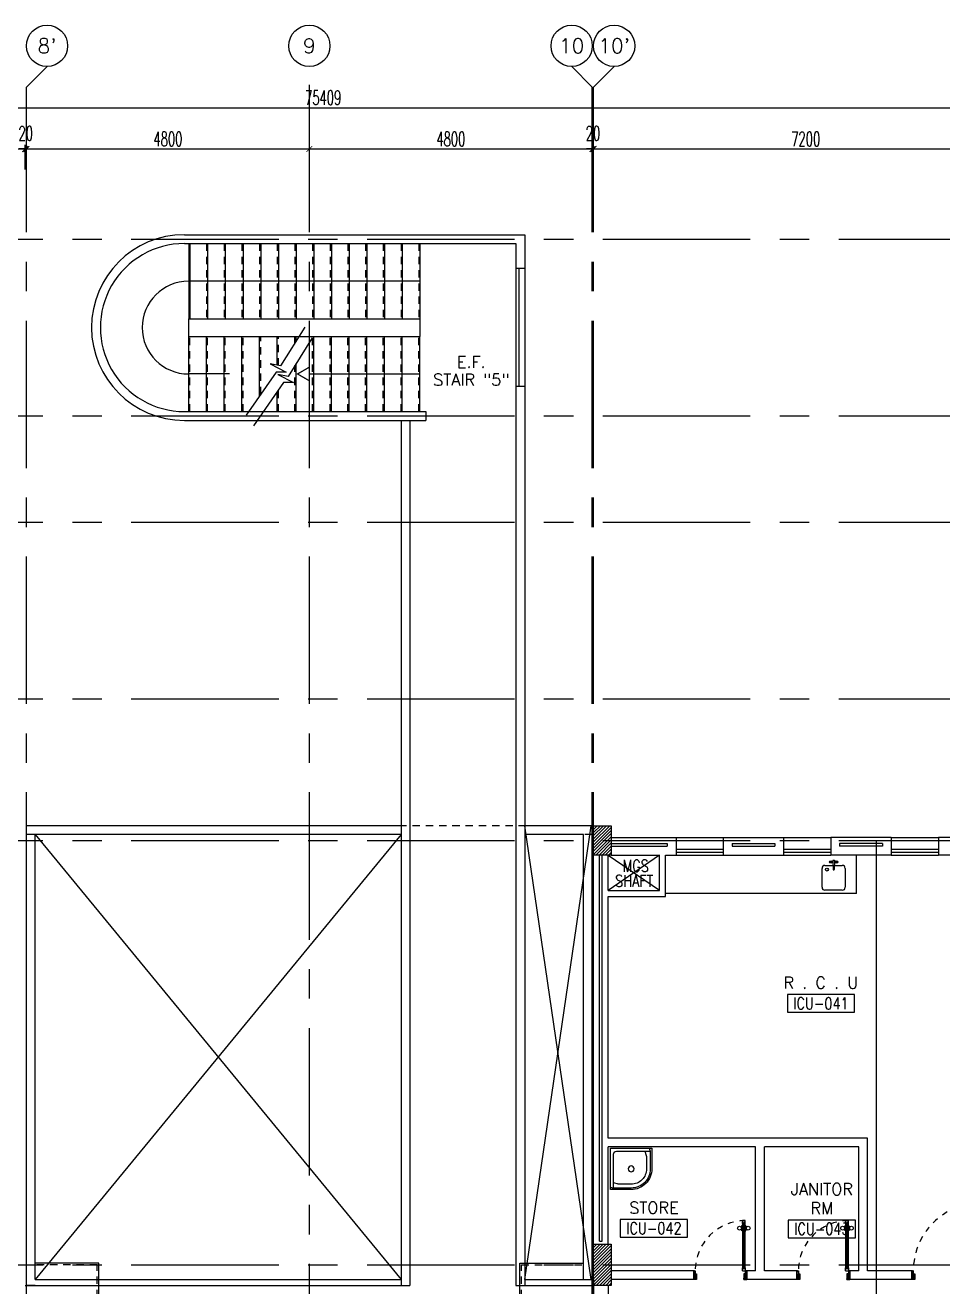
# Model space of a CAD drawing. Extents: x 0 to 92.2, y -1.4 to 78.1.
# Drawn here: x 42.89 to 58.46, y 56.72 to 78.12 of the extents above; entities that cross this region are included whole.
import ezdxf
from ezdxf.enums import TextEntityAlignment as Align

# ---------------------------------------------------------------- set-up
doc = ezdxf.new("R2010")
doc.units = 0
doc.header["$MEASUREMENT"] = 0
doc.header["$PDMODE"] = 34
for name, pattern in [('CENTERX2', [4, 2.5, -0.5, 0.5, -0.5]), ('HIDDEN', [0.375, 0.25, -0.125]), ('HIDDEN2', [0.1875, 0.125, -0.0625])]:
    doc.linetypes.add(name, pattern=pattern)
doc.layers.get('0').update_dxf_attribs({"color": 11, "linetype": 'CONTINUOUS'})
doc.layers.get('DEFPOINTS').update_dxf_attribs({"color": 11, "linetype": 'CONTINUOUS'})
for name, color, linetype in [('AX-CR', 11, 'CONTINUOUS'), ('AX-DIM', 11, 'CONTINUOUS'), ('AX-TXT', 11, 'CONTINUOUS'), ('AXES', 11, 'CENTERX2'), ('COL', 11, 'CONTINUOUS'), ('DOOR', 11, 'CONTINUOUS'), ('FIX', 11, 'CONTINUOUS'), ('HAT', 11, 'CONTINUOUS'), ('INSUL', 11, 'CONTINUOUS'), ('NON-MEDICAL', 11, 'CONTINUOUS'), ('RM-BOX', 11, 'CONTINUOUS'), ('RM-NAME', 11, 'CONTINUOUS'), ('RM-NO', 11, 'CONTINUOUS'), ('ROOF', 11, 'CONTINUOUS'), ('SHAFT', 11, 'CONTINUOUS'), ('STR', 11, 'CONTINUOUS'), ('SUNI-FUR', 11, 'CONTINUOUS'), ('TEXT', 11, 'CONTINUOUS'), ('WALL', 11, 'CONTINUOUS'), ('WIN', 11, 'CONTINUOUS')]:
    doc.layers.add(name, color=color, linetype=linetype)
doc.styles.add('ROMANS', font='ROMANS.shx', dxfattribs={"width": 0.6})
doc.dimstyles.new('STANDARD_IN', dxfattribs={"dimtxt": 0.24, "dimasz": 0.1, "dimexe": 0.07, "dimexo": 0.05, "dimgap": 0.05, "dimtad": 1, "dimdec": 0, "dimlfac": 1000, "dimzin": 0, "dimtxsty": 'ROMANS', "dimblk": 'ARCHTICK', "dimcen": 0.05, "dimdle": 0.05, "dimclrd": 7, "dimclre": 7, "dimclrt": 2, "dimazin": 3, "dimtfac": 1, "dimtdec": 0, "dimtmove": 0, "dimatfit": 3, "dimtolj": 1, "dimtzin": 0})

# ---------------------------------------------------------------- blocks, each defined once
blk = doc.blocks.new('_ARCHTICK')
at = {"color": 0, "linetype": 'BYBLOCK', "const_width": 0.15}
blk.add_lwpolyline([(-0.5, -0.5), (0.5, 0.5)], dxfattribs=at)
blk = doc.blocks.new('*D125')
at = {"layer": 'AX-DIM', "color": 7, "ltscale": 0.3}
for p, q in [((10.193, 76.72), (85.702, 76.72)), ((10.243, 76.37), (10.243, 76.79)), ((85.652, 71.176), (85.652, 76.79))]:
    blk.add_line(p, q, dxfattribs=at)
at = {"layer": 'DEFPOINTS', "color": 0, "ltscale": 0.3}
for p in [(85.652, 76.72), (10.243, 76.32), (85.652, 71.126)]:
    blk.add_point(p, dxfattribs=at)
at = {"layer": 'AX-DIM', "color": 7, "ltscale": 0.3, "xscale": 0.1, "yscale": 0.1, "zscale": 0.1, "rotation": 180}
blk.add_blockref('_ARCHTICK', (10.243, 76.72), dxfattribs=at)
at = {"layer": 'AX-DIM', "color": 7, "ltscale": 0.3, "xscale": 0.1, "yscale": 0.1, "zscale": 0.1}
blk.add_blockref('_ARCHTICK', (85.652, 76.72), dxfattribs=at)
at = {"layer": 'AX-DIM', "color": 2, "ltscale": 0.3, "insert": (47.947, 76.89), "char_height": 0.24, "attachment_point": 5, "style": 'ROMANS'}
blk.add_mtext('\\A1;75409', dxfattribs=at)
blk = doc.blocks.new('AXU')
at = {"layer": 'AX-CR'}
blk.add_circle((0, 350), 350, dxfattribs=at)
blk = doc.blocks.new('*D175')
at = {"layer": 'AX-DIM', "color": 7, "ltscale": 0.3}
for p, q in [((35.643, 76.02), (42.943, 76.02)), ((35.693, 75.67), (35.693, 76.09)), ((42.893, 75.67), (42.893, 76.09))]:
    blk.add_line(p, q, dxfattribs=at)
at = {"layer": 'DEFPOINTS', "color": 0, "ltscale": 0.3}
for p in [(42.893, 76.02), (35.693, 75.62), (42.893, 75.62)]:
    blk.add_point(p, dxfattribs=at)
at = {"layer": 'AX-DIM', "color": 7, "ltscale": 0.3, "xscale": 0.1, "yscale": 0.1, "zscale": 0.1, "rotation": 180}
blk.add_blockref('_ARCHTICK', (35.693, 76.02), dxfattribs=at)
at = {"layer": 'AX-DIM', "color": 7, "ltscale": 0.3, "xscale": 0.1, "yscale": 0.1, "zscale": 0.1}
blk.add_blockref('_ARCHTICK', (42.893, 76.02), dxfattribs=at)
at = {"layer": 'AX-DIM', "color": 2, "ltscale": 0.3, "insert": (39.293, 76.19), "char_height": 0.24, "attachment_point": 5, "style": 'ROMANS'}
blk.add_mtext('\\A1;7200', dxfattribs=at)
blk = doc.blocks.new('*D174')
at = {"layer": 'AX-DIM', "color": 7, "ltscale": 0.3}
for p, q in [((42.893, 76.02), (42.793, 76.02)), ((42.893, 75.67), (42.893, 76.09)), ((42.893, 76.02), (42.913, 76.02)), ((42.913, 75.67), (42.913, 76.09)), ((42.913, 76.02), (43.013, 76.02))]:
    blk.add_line(p, q, dxfattribs=at)
at = {"layer": 'DEFPOINTS', "color": 0, "ltscale": 0.3}
for p in [(42.913, 76.02), (42.893, 75.62), (42.913, 75.62)]:
    blk.add_point(p, dxfattribs=at)
at = {"layer": 'AX-DIM', "color": 7, "ltscale": 0.3, "xscale": 0.1, "yscale": 0.1, "zscale": 0.1}
blk.add_blockref('_ARCHTICK', (42.893, 76.02), dxfattribs=at)
at = {"layer": 'AX-DIM', "color": 7, "ltscale": 0.3, "xscale": 0.1, "yscale": 0.1, "zscale": 0.1, "rotation": 180}
blk.add_blockref('_ARCHTICK', (42.913, 76.02), dxfattribs=at)
at = {"layer": 'AX-DIM', "color": 2, "ltscale": 0.3, "insert": (42.903, 76.285), "char_height": 0.24, "attachment_point": 5, "style": 'ROMANS'}
blk.add_mtext('\\A1;20', dxfattribs=at)
blk = doc.blocks.new('*D173')
at = {"layer": 'AX-DIM', "color": 7, "ltscale": 0.3}
for p, q in [((42.863, 76.02), (47.763, 76.02)), ((42.913, 75.67), (42.913, 76.09)), ((47.713, 75.67), (47.713, 76.09))]:
    blk.add_line(p, q, dxfattribs=at)
at = {"layer": 'DEFPOINTS', "color": 0, "ltscale": 0.3}
for p in [(47.713, 76.02), (42.913, 75.62), (47.713, 75.62)]:
    blk.add_point(p, dxfattribs=at)
at = {"layer": 'AX-DIM', "color": 7, "ltscale": 0.3, "xscale": 0.1, "yscale": 0.1, "zscale": 0.1, "rotation": 180}
blk.add_blockref('_ARCHTICK', (42.913, 76.02), dxfattribs=at)
at = {"layer": 'AX-DIM', "color": 7, "ltscale": 0.3, "xscale": 0.1, "yscale": 0.1, "zscale": 0.1}
blk.add_blockref('_ARCHTICK', (47.713, 76.02), dxfattribs=at)
at = {"layer": 'AX-DIM', "color": 2, "ltscale": 0.3, "insert": (45.313, 76.19), "char_height": 0.24, "attachment_point": 5, "style": 'ROMANS'}
blk.add_mtext('\\A1;4800', dxfattribs=at)
blk = doc.blocks.new('*D172')
at = {"layer": 'AX-DIM', "color": 7, "ltscale": 0.3}
for p, q in [((47.663, 76.02), (52.563, 76.02)), ((47.713, 75.67), (47.713, 76.09)), ((52.513, 75.67), (52.513, 76.09))]:
    blk.add_line(p, q, dxfattribs=at)
at = {"layer": 'DEFPOINTS', "color": 0, "ltscale": 0.3}
for p in [(52.513, 76.02), (47.713, 75.62), (52.513, 75.62)]:
    blk.add_point(p, dxfattribs=at)
at = {"layer": 'AX-DIM', "color": 7, "ltscale": 0.3, "xscale": 0.1, "yscale": 0.1, "zscale": 0.1, "rotation": 180}
blk.add_blockref('_ARCHTICK', (47.713, 76.02), dxfattribs=at)
at = {"layer": 'AX-DIM', "color": 7, "ltscale": 0.3, "xscale": 0.1, "yscale": 0.1, "zscale": 0.1}
blk.add_blockref('_ARCHTICK', (52.513, 76.02), dxfattribs=at)
at = {"layer": 'AX-DIM', "color": 2, "ltscale": 0.3, "insert": (50.113, 76.19), "char_height": 0.24, "attachment_point": 5, "style": 'ROMANS'}
blk.add_mtext('\\A1;4800', dxfattribs=at)
blk = doc.blocks.new('*D171')
at = {"layer": 'AX-DIM', "color": 7, "ltscale": 0.3}
for p, q in [((52.513, 76.02), (52.413, 76.02)), ((52.513, 75.67), (52.513, 76.09)), ((52.513, 76.02), (52.533, 76.02)), ((52.533, 75.67), (52.533, 76.09)), ((52.533, 76.02), (52.633, 76.02))]:
    blk.add_line(p, q, dxfattribs=at)
at = {"layer": 'DEFPOINTS', "color": 0, "ltscale": 0.3}
for p in [(52.533, 76.02), (52.513, 75.62), (52.533, 75.62)]:
    blk.add_point(p, dxfattribs=at)
at = {"layer": 'AX-DIM', "color": 7, "ltscale": 0.3, "xscale": 0.1, "yscale": 0.1, "zscale": 0.1}
blk.add_blockref('_ARCHTICK', (52.513, 76.02), dxfattribs=at)
at = {"layer": 'AX-DIM', "color": 7, "ltscale": 0.3, "xscale": 0.1, "yscale": 0.1, "zscale": 0.1, "rotation": 180}
blk.add_blockref('_ARCHTICK', (52.533, 76.02), dxfattribs=at)
at = {"layer": 'AX-DIM', "color": 2, "ltscale": 0.3, "insert": (52.523, 76.285), "char_height": 0.24, "attachment_point": 5, "style": 'ROMANS'}
blk.add_mtext('\\A1;20', dxfattribs=at)
blk = doc.blocks.new('*D170')
at = {"layer": 'AX-DIM', "color": 7, "ltscale": 0.3}
for p, q in [((52.483, 76.02), (59.783, 76.02)), ((52.533, 75.67), (52.533, 76.09)), ((59.733, 75.67), (59.733, 76.09))]:
    blk.add_line(p, q, dxfattribs=at)
at = {"layer": 'DEFPOINTS', "color": 0, "ltscale": 0.3}
for p in [(59.733, 76.02), (52.533, 75.62), (59.733, 75.62)]:
    blk.add_point(p, dxfattribs=at)
at = {"layer": 'AX-DIM', "color": 7, "ltscale": 0.3, "xscale": 0.1, "yscale": 0.1, "zscale": 0.1, "rotation": 180}
blk.add_blockref('_ARCHTICK', (52.533, 76.02), dxfattribs=at)
at = {"layer": 'AX-DIM', "color": 7, "ltscale": 0.3, "xscale": 0.1, "yscale": 0.1, "zscale": 0.1}
blk.add_blockref('_ARCHTICK', (59.733, 76.02), dxfattribs=at)
at = {"layer": 'AX-DIM', "color": 2, "ltscale": 0.3, "insert": (56.133, 76.19), "char_height": 0.24, "attachment_point": 5, "style": 'ROMANS'}
blk.add_mtext('\\A1;7200', dxfattribs=at)
blk = doc.blocks.new('RM1')
at = {"layer": 'RM-BOX'}
blk.add_lwpolyline([(570, -200), (-570, -200), (-570, -500), (570, -500)], close=True, dxfattribs=at)
at = {"layer": 'RM-NAME', "style": 'ROMANS'}
blk.add_attdef('ROOMNAME1', text='', height=200, dxfattribs=at).set_placement((0, 324), align=Align.MIDDLE)
blk = doc.blocks.new('DOOR90')
at = {"layer": 'DOOR', "color": 0, "linetype": 'BYBLOCK'}
for p, q in [((-150, 0), (-150, -25)), ((-150, 0), (0, 0)), ((0, -50), (0, 0)), ((-1000, -25), (-1000, -75)), ((-1000, -75), (-1000, -25)), ((-950, -25), (-1000, -25)), ((-950, -75), (-1000, -75)), ((-970, -42), (-970, -58)), ((-950, -42), (-970, -42)), ((-950, -58), (-970, -58)), ((-950, -25), (-950, -42)), ((-950, -58), (-950, -75)), ((-918, -25), (-918, -18)), ((-828, -18), (-918, -18)), ((-918, -75), (-918, -82)), ((-828, -82), (-918, -82)), ((-905, -18), (-905, -9)), ((-905, -9), (-840, -9)), ((-905, -18), (-840, -18)), ((-905, -82), (-905, -91)), ((-905, -82), (-840, -82)), ((-905, -91), (-840, -91)), ((-840, -18), (-840, -9)), ((-840, -82), (-840, -91)), ((-828, -25), (-828, -18)), ((-828, -75), (-828, -82)), ((-200, -42), (-200, -25)), ((-200, -25), (-150, -25)), ((-180, -42), (-200, -42)), ((-200, -75), (-200, -58)), ((-200, -58), (-180, -58)), ((-150, -75), (-200, -75)), ((-180, -58), (-180, -42)), ((-150, -75), (-150, -25)), ((-150, -25), (-100, -25)), ((-100, -25), (-100, -50)), ((-100, -50), (0, -50)), ((-100, -850), (0, -850)), ((-100, -875), (-100, -850)), ((0, -850), (0, -900)), ((-150, -900), (-150, -875)), ((-150, -875), (-100, -875)), ((0, -900), (-150, -900)), ((-150, -900), (0, -900))]:
    blk.add_line(p, q, dxfattribs=at)
at = {"layer": 'DOOR', "color": 9, "linetype": 'BYBLOCK'}
for p, q in [((0, -50), (-114, 0)), ((0, -50), (-40, 0)), ((0, -50), (-100, -37)), ((0, -850), (-114, -900)), ((0, -850), (-100, -863)), ((0, -850), (-40, -900))]:
    blk.add_line(p, q, dxfattribs=at)
at = {"layer": 'DOOR', "linetype": 'BYBLOCK'}
for p, q in [((-200, -25), (-950, -25)), ((-200, -42), (-950, -42)), ((-200, -58), (-950, -58)), ((-950, -75), (-200, -75))]:
    blk.add_line(p, q, dxfattribs=at)
at = {"layer": 'DOOR', "color": 0, "linetype": 'BYBLOCK'}
for centre in [(-873, 24), (-873, -124)]:
    blk.add_circle(centre, 32.4, dxfattribs=at)
at = {"layer": 'DOOR', "color": 9, "linetype": 'BYBLOCK'}
for centre, radius, start, end in [((0, -50), 154, 161.1053, 166.2858), ((0, -50), 134, 158.1598, 169.28), ((0, -50), 94.4, 148.0182, 180), ((0, -50), 74.4, 137.7764, 180), ((0, -50), 114, 154.0838, 167.3774), ((0, -50), 54.4, 113.2074, 180), ((0, -50), 34.4, 90, 180), ((0, -50), 14.4, 90, 180), ((0, -850), 94.4, 180, 211.9818), ((0, -850), 74.4, 180, 222.2236), ((0, -850), 54.4, 180, 246.7926), ((0, -850), 34.4, 180, 270), ((0, -850), 14.4, 180, 270), ((0, -850), 154, 193.7142, 198.8947), ((0, -850), 134, 190.72, 201.8402)]:
    blk.add_arc(centre, radius, start, end, dxfattribs=at)
at = {"layer": 'DOOR', "linetype": 'HIDDEN', "ltscale": 0.5}
blk.add_arc((-150, -25), 850, 180, 270, dxfattribs=at)
blk = doc.blocks.new('C11')
at = {"layer": 'HAT'}
h = blk.add_hatch(dxfattribs=at)
h.set_pattern_fill('ANSI31', color=256, scale=300, style=0)
h.set_pattern_definition([(45, (-248556.182, -75061.005), (-26.5165043, 26.5165043), [])])
h.paths.add_polyline_path([(300, 700), (0, 700), (0, 350), (300, 350)])
h.paths.add_polyline_path([(300, 350), (0, 350), (0, 0), (300, 0)])
at = {"layer": 'COL'}
blk.add_lwpolyline([(300, 700), (300, 0), (0, 0), (0, 700)], close=True, dxfattribs=at)
blk = doc.blocks.new('C-300')
at = {"layer": 'HAT', "linetype": 'BYBLOCK', "ltscale": 0.3}
h = blk.add_hatch(dxfattribs=at)
h.set_pattern_fill('ANSI31', color=8, scale=300, style=0)
h.set_pattern_definition([(45, (-258496.182, -82361.005), (-26.5165043, 26.5165043), [])])
h.paths.add_polyline_path([(300, 500), (0, 500), (0, 250), (300, 250)])
h.paths.add_polyline_path([(300, 250), (0, 250), (0, 0), (300, 0)])
at = {"layer": 'COL'}
blk.add_lwpolyline([(0, 500), (300, 500), (300, 0), (0, 0)], close=True, dxfattribs=at)
blk = doc.blocks.new('DOOR100')
at = {"layer": 'DOOR', "color": 0, "linetype": 'BYBLOCK'}
for p, q in [((-25, 1300), (-75, 1300)), ((-75, 1300), (-25, 1300)), ((-75, 1250), (-75, 1300)), ((-25, 1250), (-25, 1300)), ((-82, 1205), (-91, 1205)), ((-91, 1205), (-91, 1140)), ((-82, 1140), (-91, 1140)), ((-75, 1218), (-82, 1218)), ((-82, 1128), (-82, 1218)), ((-82, 1205), (-82, 1140)), ((-75, 1128), (-82, 1128)), ((-58, 1250), (-75, 1250)), ((-42, 1270), (-58, 1270)), ((-58, 1250), (-58, 1270)), ((-42, 1250), (-42, 1270)), ((-25, 1250), (-42, 1250)), ((-25, 1218), (-18, 1218)), ((-25, 1128), (-18, 1128)), ((-18, 1128), (-18, 1218)), ((-18, 1205), (-9, 1205)), ((-18, 1205), (-18, 1140)), ((-18, 1140), (-9, 1140)), ((-9, 1205), (-9, 1140)), ((-1200, 0), (-1200, 150)), ((-1200, 150), (-1175, 150)), ((-1200, 150), (-1200, 0)), ((-1150, 0), (-1200, 0)), ((-1175, 150), (-1175, 100)), ((-1175, 100), (-1150, 100)), ((-1150, 100), (-1150, 0)), ((-75, 200), (-58, 200)), ((-75, 150), (-75, 200)), ((-75, 150), (-25, 150)), ((-58, 200), (-58, 180)), ((-58, 180), (-42, 180)), ((-50, 100), (-50, 0)), ((-25, 100), (-50, 100)), ((-50, 0), (0, 0)), ((-42, 200), (-25, 200)), ((-42, 180), (-42, 200)), ((-25, 200), (-25, 150)), ((0, 150), (-25, 150)), ((-25, 150), (-25, 100)), ((0, 150), (0, 0))]:
    blk.add_line(p, q, dxfattribs=at)
at = {"layer": 'DOOR', "linetype": 'BYBLOCK'}
for p, q in [((-75, 1250), (-75, 200)), ((-58, 200), (-58, 1250)), ((-42, 200), (-42, 1250)), ((-25, 200), (-25, 1250)), ((0, 0), (0, 150))]:
    blk.add_line(p, q, dxfattribs=at)
at = {"layer": 'DOOR', "color": 9, "linetype": 'BYBLOCK'}
for p, q in [((-1150, 0), (-1200, 114)), ((-1150, 0), (-1200, 40)), ((-1150, 0), (-1163, 100)), ((-50, 0), (0, 114)), ((-50, 0), (-37, 100)), ((-50, 0), (0, 40))]:
    blk.add_line(p, q, dxfattribs=at)
at = {"layer": 'DOOR', "color": 0, "linetype": 'BYBLOCK'}
for centre in [(-124, 1173), (24, 1173)]:
    blk.add_circle(centre, 32.4, dxfattribs=at)
at = {"layer": 'DOOR', "linetype": 'HIDDEN', "ltscale": 0.5}
blk.add_arc((-25, 150), 1150, 90, 180.0001, dxfattribs=at)
at = {"layer": 'DOOR', "color": 9, "linetype": 'BYBLOCK'}
for centre, radius, start, end in [((-1150, 0), 154, 103.7142, 108.8947), ((-1150, 0), 134, 100.72, 111.8402), ((-1150, 0), 94.4, 90, 121.9818), ((-1150, 0), 74.4, 90, 132.2236), ((-1150, 0), 54.4, 90, 156.7926), ((-1150, 0), 34.4, 90, 180), ((-1150, 0), 14.4, 90, 180), ((-50, 0), 94.4, 58.0182, 90), ((-50, 0), 74.4, 47.7764, 90), ((-50, 0), 54.4, 23.2074, 90), ((-50, 0), 34.4, 0, 90), ((-50, 0), 14.4, 0, 90), ((-50, 0), 134, 68.1598, 79.28), ((-50, 0), 114, 64.0838, 77.3774), ((-50, 0), 154, 71.1053, 76.2858)]:
    blk.add_arc(centre, radius, start, end, dxfattribs=at)
blk = doc.blocks.new('JAN-001')
for p, q in [((730, -30), (30, -30)), ((30, -30), (30, -730)), ((80, -130), (80, -705)), ((705, -80), (130, -80)), ((610, -80), (635, -152)), ((640, -380), (640, -184)), ((688, -30), (704, -76)), ((705, -380), (705, -84)), ((730, -380), (730, -30)), ((80, -610), (152, -635)), ((184, -640), (380, -640)), ((30, -688), (76, -704)), ((30, -730), (380, -730)), ((84, -705), (380, -705))]:
    blk.add_line(p, q)
blk.add_circle((380, -380), 50)
for centre, radius, start, end in [((130, -130), 50, 90, 180), ((540, -184), 100, 0, 19.0039), ((680, -84), 25, 0, 19.0039), ((380, -380), 350, 270, 0), ((380, -380), 325, 270, 0), ((380, -380), 260, 270, 0), ((184, -540), 100, 250.9961, 270), ((84, -680), 25, 250.9961, 270)]:
    blk.add_arc(centre, radius, start, end)
blk = doc.blocks.new('A$C2A864A15')
at = {"layer": 'FIX', "rotation": 270}
blk.add_blockref('JAN-001', (730, 730), dxfattribs=at)

msp = doc.modelspace()

# ---------------------------------------------------------------- linework, layer by layer
for p, q in [((47.6334, 72.9951), (47.2243, 72.3399)), ((47.7602, 72.8169), (47.351, 72.1616)), ((47.2243, 72.3399), (47.0489, 72.375)), ((47.0489, 72.375), (47.3178, 72.2345)), ((47.1475, 72.2345), (46.6398, 71.5032)), ((47.3178, 72.2345), (47.1475, 72.2345)), ((47.351, 72.1616), (47.1757, 72.1967)), ((47.1757, 72.1967), (47.4446, 72.0563)), ((47.2743, 72.0563), (46.7665, 71.325)), ((47.4446, 72.0563), (47.2743, 72.0563))]:
    msp.add_line(p, q)
at = {"layer": 'AXES'}
for p, q in [((42.9127, 77.0695), (43.2627, 77.4195)), ((47.7127, -1.3931), (47.7127, 77.4195)), ((52.5127, 77.0695), (52.1627, 77.4195)), ((52.5327, 77.0695), (52.8827, 77.4195)), ((42.9127, -1.3931), (42.9127, 77.0695)), ((52.5127, -1.3931), (52.5127, 77.0695)), ((52.5327, -1.3931), (52.5327, 77.0695)), ((0.6927, 74.4911), (68.7327, 74.4911)), ((0.6927, 71.4911), (68.7327, 71.4911)), ((0.6927, 69.6911), (68.7327, 69.6911)), ((0.6927, 66.6911), (68.7327, 66.6911)), ((0.6927, 64.2911), (68.7327, 64.2911)), ((0.6927, 57.0911), (68.7327, 57.0911))]:
    msp.add_line(p, q, dxfattribs=at)
at = {"layer": 'COL', "linetype": 'HIDDEN2'}
msp.add_line((52.5127, 64.5411), (52.5127, 64.3911), dxfattribs=at)
at = {"layer": 'INSUL'}
for p, q in [((52.8327, 64.2411), (53.7827, 64.2411)), ((53.7827, 64.2411), (53.7827, 64.1911)), ((54.8827, 64.2411), (55.6077, 64.2411)), ((54.8827, 64.2411), (54.8827, 64.1911)), ((55.6077, 64.2411), (55.6077, 64.1911)), ((57.4327, 64.2411), (56.7077, 64.2411)), ((56.7077, 64.2411), (56.7077, 64.1911)), ((57.4327, 64.2411), (57.4327, 64.1911)), ((52.6327, 57.4911), (52.6327, 64.0411)), ((52.6827, 57.4911), (52.6827, 64.0411)), ((52.8327, 64.1911), (53.7827, 64.1911)), ((54.8827, 64.1911), (55.6077, 64.1911)), ((57.4327, 64.1911), (56.7077, 64.1911)), ((52.6327, 57.4911), (52.6827, 57.4911))]:
    msp.add_line(p, q, dxfattribs=at)
at = {"layer": 'NON-MEDICAL'}
for p, q in [((56.9949, 63.3911), (56.9949, 64.0411)), ((56.4099, 63.4959), (56.4099, 63.817)), ((56.4598, 63.8669), (56.5963, 63.8669)), ((56.5902, 63.9551), (56.6223, 63.9551)), ((56.5902, 63.9551), (56.5963, 63.7998)), ((56.6223, 63.9551), (56.6162, 63.7998)), ((56.6162, 63.8669), (56.7527, 63.8669)), ((56.8026, 63.817), (56.8026, 63.4959)), ((56.9949, 63.3911), (53.7527, 63.3911)), ((56.7527, 63.4461), (56.4598, 63.4461))]:
    msp.add_line(p, q, dxfattribs=at)
for centre, radius in [((56.4918, 63.7975), 0.0255), ((56.5565, 63.924), 0.0217), ((56.5565, 63.924), 0.014), ((56.656, 63.924), 0.0217), ((56.656, 63.924), 0.014)]:
    msp.add_circle(centre, radius, dxfattribs=at)
for centre, radius, start, end in [((56.4598, 63.817), 0.0499, 90, 180), ((56.6063, 63.7998), 0.00997, 180, 0), ((56.7527, 63.817), 0.0499, 0, 90), ((56.4598, 63.4959), 0.0499, 180, 270), ((56.7527, 63.4959), 0.0499, 270, 0)]:
    msp.add_arc(centre, radius, start, end, dxfattribs=at)
at = {"layer": 'ROOF'}
for p, q in [((51.2177, 71.9911), (51.2177, 56.7411)), ((49.2677, 71.4161), (49.2677, 56.7411)), ((49.4177, 71.4161), (49.4177, 56.7411)), ((51.3677, 71.4161), (51.3677, 56.7411)), ((49.2677, 64.5411), (42.9127, 64.5411)), ((52.4927, 64.5411), (51.3677, 64.5411)), ((49.2677, 64.3911), (42.9127, 64.3911)), ((42.9127, 56.7411), (42.9127, 64.3411)), ((43.0627, 56.8411), (43.0627, 64.3911)), ((52.3627, 64.3911), (51.3677, 64.3911)), ((52.3627, 56.8411), (52.3627, 64.3911)), ((52.5127, 56.8411), (52.5127, 64.3411)), ((42.8927, 56.7411), (49.4177, 56.7411)), ((43.0627, 56.7411), (42.9127, 56.7411)), ((43.0627, 56.8411), (49.2677, 56.8411)), ((51.2177, 56.7411), (52.5127, 56.7411)), ((51.3677, 56.8411), (52.5127, 56.8411))]:
    msp.add_line(p, q, dxfattribs=at)
at = {"layer": 'SHAFT'}
for p, q in [((52.4927, 56.8411), (51.3677, 64.5411)), ((51.3677, 56.8411), (52.4926, 64.5411)), ((43.0627, 64.3911), (49.2677, 56.8411)), ((49.2677, 64.3911), (43.0627, 56.8411))]:
    msp.add_line(p, q, dxfattribs=at)
at = {"layer": 'STR', "linetype": 'HIDDEN2'}
for p, q in [((45.6675, 74.4161), (45.6675, 73.1411)), ((45.6875, 74.4161), (45.6875, 73.1411)), ((45.9675, 74.4161), (45.9675, 73.1411)), ((46.2675, 74.4161), (46.2675, 73.1411)), ((46.5675, 74.4161), (46.5675, 73.1411)), ((46.8675, 74.4161), (46.8675, 73.1411)), ((47.1675, 74.4161), (47.1675, 73.1411)), ((47.4675, 74.4161), (47.4675, 73.1411)), ((47.7675, 74.4161), (47.7675, 73.1411)), ((48.0675, 74.4161), (48.0675, 73.1411)), ((48.3675, 74.4161), (48.3675, 73.1411)), ((48.6675, 74.4161), (48.6675, 73.1411)), ((48.9675, 74.4161), (48.9675, 73.1411)), ((49.2675, 74.4161), (49.2675, 73.1411)), ((49.5675, 74.4161), (49.5675, 73.1411)), ((45.6875, 71.5661), (45.6875, 72.8411)), ((45.9875, 71.5661), (45.9875, 72.8411)), ((46.2875, 71.5661), (46.2875, 72.8411)), ((46.5875, 71.5661), (46.5875, 72.8411)), ((46.8875, 71.8601), (46.8875, 72.8411)), ((47.1875, 72.3472), (47.1875, 72.8411)), ((47.4675, 72.7294), (47.4675, 72.8411)), ((47.4875, 72.7614), (47.4875, 72.8411)), ((47.7675, 71.5661), (47.7675, 72.8411)), ((48.0675, 71.5661), (48.0675, 72.8411)), ((48.3675, 71.5661), (48.3675, 72.8411)), ((48.6675, 71.5661), (48.6675, 72.8411)), ((48.9675, 71.5661), (48.9675, 72.8411)), ((49.2675, 71.5661), (49.2675, 72.8411)), ((49.5675, 71.5661), (49.5675, 72.8411)), ((47.4675, 71.5661), (47.4675, 72.3481)), ((47.1875, 71.5661), (47.1875, 71.9313)), ((52.5127, 64.5411), (42.9127, 64.5411)), ((52.5127, 64.3911), (51.3677, 64.3911))]:
    msp.add_line(p, q, dxfattribs=at)
at = {"layer": 'STR'}
for p, q in [((45.6675, 74.4161), (45.6675, 73.1411)), ((45.6875, 74.4161), (45.6875, 73.1411)), ((45.9875, 74.4161), (45.9875, 73.1411)), ((46.2875, 74.4161), (46.2875, 73.1411)), ((46.5875, 74.4161), (46.5875, 73.1411)), ((46.8875, 74.4161), (46.8875, 73.1411)), ((47.1875, 74.4161), (47.1875, 73.1411)), ((47.4875, 74.4161), (47.4875, 73.1411)), ((47.7875, 74.4161), (47.7875, 73.1411)), ((48.0875, 74.4161), (48.0875, 73.1411)), ((48.3875, 74.4161), (48.3875, 73.1411)), ((48.6875, 74.4161), (48.6875, 73.1411)), ((48.9875, 74.4161), (48.9875, 73.1411)), ((49.2875, 74.4161), (49.2875, 73.1411)), ((49.5875, 74.4161), (49.5875, 73.1411)), ((49.5875, 73.7786), (45.6651, 73.7786)), ((45.6675, 71.5661), (45.6675, 72.8411)), ((45.9675, 71.5661), (45.9675, 72.8411)), ((46.2675, 71.5661), (46.2675, 72.8411)), ((46.5675, 71.5661), (46.5675, 72.8411)), ((46.8675, 71.8312), (46.8675, 72.8411)), ((47.1675, 72.3512), (47.1675, 72.8411)), ((47.4675, 72.7294), (47.4675, 72.8411)), ((47.4875, 72.7614), (47.4875, 72.8411)), ((47.7875, 71.5661), (47.7875, 72.8411)), ((48.0875, 71.5661), (48.0875, 72.8411)), ((48.3875, 71.5661), (48.3875, 72.8411)), ((48.6875, 71.5661), (48.6875, 72.8411)), ((48.9875, 71.5661), (48.9875, 72.8411)), ((49.2875, 71.5661), (49.2875, 72.8411)), ((49.5875, 71.5661), (49.5875, 72.8411)), ((47.4875, 71.5661), (47.4875, 72.3801)), ((46.3606, 72.2036), (45.6651, 72.2036)), ((47.7126, 72.2036), (49.5675, 72.2036)), ((47.1675, 71.5661), (47.1675, 71.9025))]:
    msp.add_line(p, q, dxfattribs=at)
at = {"layer": 'STR', "const_width": 0.0215}
msp.add_lwpolyline([(47.7126, 72.3191), (47.7126, 72.0882), (47.5126, 72.2036)], close=True, dxfattribs=at)
at = {"layer": 'STR'}
for points in [[(43.0627, 54.4861), (44.1427, 54.4861), (44.1427, 57.1211), (43.0627, 57.1211)], [(52.3127, 54.4861), (51.2827, 54.4861), (51.2827, 57.1211), (52.3627, 57.1211)]]:
    msp.add_lwpolyline(points, dxfattribs=at)
at = {"layer": 'STR', "linetype": 'HIDDEN2'}
for points in [[(43.0627, 54.5161), (44.1127, 54.5161), (44.1127, 57.0911), (43.0627, 57.0911)], [(52.3127, 54.5161), (51.3127, 54.5161), (51.3127, 57.0911), (52.3627, 57.0911)]]:
    msp.add_lwpolyline(points, dxfattribs=at)
at = {"layer": 'STR'}
msp.add_arc((45.6651, 72.9911), 0.7875, 90, 270, dxfattribs=at)
at = {"layer": 'SUNI-FUR', "linetype": 'CONTINUOUS'}
msp.add_line((57.3327, 5.4711), (57.3327, 64.2911), dxfattribs=at)
at = {"layer": 'TEXT', "color": 251, "linetype": 'BYBLOCK'}
for p, q in [((53.6527, 64.0411), (52.7827, 63.4411)), ((53.6527, 63.4411), (52.7827, 64.0372))]:
    msp.add_line(p, q, dxfattribs=at)
at = {"layer": 'WALL'}
for p, q in [((45.5922, 74.5661), (51.3677, 74.5661)), ((51.3677, 74.5661), (51.3677, 73.9911)), ((45.5922, 74.4161), (51.2177, 74.4161)), ((51.2177, 74.4161), (51.2177, 73.9911)), ((51.3677, 73.9911), (51.2177, 73.9911)), ((45.6675, 73.1411), (49.5875, 73.1411)), ((45.6675, 72.8411), (45.6675, 73.1411)), ((49.5875, 73.1411), (49.5875, 72.8411)), ((45.6675, 72.8411), (49.5875, 72.8411)), ((51.3677, 71.9911), (51.2177, 71.9911)), ((51.3677, 71.9911), (51.3677, 71.4161)), ((45.5922, 71.5661), (49.6875, 71.5661)), ((49.6875, 71.5661), (49.6875, 71.4161)), ((45.5922, 71.4161), (49.6875, 71.4161)), ((52.8327, 64.3411), (53.9327, 64.3411)), ((53.9327, 64.3411), (53.9327, 64.0411)), ((54.7327, 64.3411), (55.7577, 64.3411)), ((54.7327, 64.3411), (54.7327, 64.0411)), ((55.7577, 64.3411), (55.7577, 64.0411)), ((57.5827, 64.3411), (56.5577, 64.3411)), ((56.5577, 64.3411), (56.5577, 64.0411)), ((57.5827, 64.3411), (57.5827, 64.0411)), ((58.3827, 64.3411), (58.3827, 64.0411)), ((59.4827, 64.3411), (58.3827, 64.3411)), ((52.5327, 57.3411), (52.5327, 64.0411)), ((52.7827, 63.4411), (52.7827, 64.0411)), ((52.8327, 64.0411), (53.6527, 64.0411)), ((53.6527, 63.4411), (53.6527, 64.0411)), ((53.7527, 63.3411), (53.7527, 64.0411)), ((53.7527, 64.0411), (53.9327, 64.0411)), ((54.7327, 64.0411), (55.7577, 64.0411)), ((57.5827, 64.0411), (56.5577, 64.0411)), ((59.4827, 64.0411), (58.3827, 64.0411)), ((52.7827, 63.4411), (53.6527, 63.4411)), ((52.7827, 63.3411), (53.7527, 63.3411)), ((52.7827, 59.2411), (52.7827, 63.3411)), ((57.1827, 59.2411), (52.7827, 59.2411)), ((55.2827, 59.0911), (52.7827, 59.0911)), ((52.7827, 57.4411), (52.7827, 59.0911)), ((55.2827, 56.9911), (55.2827, 59.0911)), ((57.0327, 59.0911), (55.4327, 59.0911)), ((55.4327, 56.9911), (55.4327, 59.0911)), ((57.0327, 56.9911), (57.0327, 59.0911)), ((57.1827, 56.9911), (57.1827, 59.2411)), ((54.2327, 56.9911), (52.8327, 56.9911)), ((54.2327, 56.8411), (54.2327, 56.9911)), ((55.2827, 56.9911), (55.1327, 56.9911)), ((55.1327, 56.8411), (55.1327, 56.9911)), ((55.9827, 56.9911), (55.4327, 56.9911)), ((55.9827, 56.8411), (55.9827, 56.9911)), ((57.0327, 56.9911), (56.8827, 56.9911)), ((56.8827, 56.8411), (56.8827, 56.9911)), ((57.9327, 56.9911), (57.1827, 56.9911)), ((54.2327, 56.8411), (52.8316, 56.8411)), ((55.9827, 56.8411), (55.1327, 56.8411)), ((57.9327, 56.8411), (56.8827, 56.8411))]:
    msp.add_line(p, q, dxfattribs=at)
at = {"layer": 'WALL', "linetype": 'BYBLOCK'}
for p, q in [((57.9327, 56.8411), (57.9327, 56.9911)), ((52.5327, 56.8411), (52.5327, 56.5411)), ((52.7827, 56.7411), (52.7827, 56.5411))]:
    msp.add_line(p, q, dxfattribs=at)
at = {"layer": 'WALL', "linetype": 'BYBLOCK', "ltscale": 0.3}
for points in [[(52.5327, 64.5411), (52.8327, 64.5411), (52.8327, 64.0411), (52.5327, 64.0411)], [(52.5327, 57.4411), (52.8327, 57.4411), (52.8327, 56.7411), (52.5327, 56.7411)]]:
    msp.add_lwpolyline(points, close=True, dxfattribs=at)
at = {"layer": 'WALL'}
for radius, start in [(1.575, 90), (1.425, 89.99998)]:
    msp.add_arc((45.5922, 72.9911), radius, start, 270, dxfattribs=at)
at = {"layer": 'WIN'}
for p, q in [((51.2177, 73.9911), (51.2177, 71.9911)), ((51.2677, 73.9911), (51.2677, 71.9911)), ((51.3677, 73.9911), (51.3677, 71.9911)), ((53.9327, 64.3411), (54.7327, 64.3411)), ((55.7577, 64.3411), (56.5577, 64.3411)), ((57.5827, 64.3411), (58.3827, 64.3411)), ((53.9327, 64.1411), (54.7327, 64.1411)), ((53.9327, 64.0911), (54.7327, 64.0911)), ((53.9327, 64.0411), (54.7327, 64.0411)), ((55.7577, 64.1411), (56.5577, 64.1411)), ((55.7577, 64.0911), (56.5577, 64.0911)), ((55.7577, 64.0411), (56.5577, 64.0411)), ((57.5827, 64.1411), (58.3827, 64.1411)), ((57.5827, 64.0911), (58.3827, 64.0911)), ((57.5827, 64.0411), (58.3827, 64.0411))]:
    msp.add_line(p, q, dxfattribs=at)

# ---------------------------------------------------------------- block references
at = {"layer": 'AXES'}
ref = msp.add_blockref('AXU', (43.2627, 77.4195), dxfattribs=dict(at, xscale=0.001, yscale=0.001, zscale=0.001))
ref.add_attrib('AX', "8'", dxfattribs={"layer": 'AX-TXT', "height": 0.25, "style": 'ROMANS'}).set_placement((43.2627, 77.7695), align=Align.MIDDLE)
ref = msp.add_blockref('AXU', (47.7127, 77.4195), dxfattribs=dict(at, xscale=0.001, yscale=0.001, zscale=0.001))
ref.add_attrib('AX', '9', dxfattribs={"layer": 'AX-TXT', "height": 0.25, "style": 'ROMANS'}).set_placement((47.7127, 77.7695), align=Align.MIDDLE)
ref = msp.add_blockref('AXU', (52.1627, 77.4195), dxfattribs=dict(at, xscale=0.001, yscale=0.001, zscale=0.001))
ref.add_attrib('AX', '10', dxfattribs={"layer": 'AX-TXT', "height": 0.25, "style": 'ROMANS'}).set_placement((52.1627, 77.7695), align=Align.MIDDLE)
ref = msp.add_blockref('AXU', (52.8827, 77.4195), dxfattribs=dict(at, xscale=0.001, yscale=0.001, zscale=0.001))
ref.add_attrib('AX', "10'", dxfattribs={"layer": 'AX-TXT', "height": 0.25, "style": 'ROMANS'}).set_placement((52.8827, 77.7695), align=Align.MIDDLE)
at = {"layer": 'COL', "color": 6, "linetype": 'BYBLOCK', "xscale": 0.001, "yscale": 0.001, "zscale": 0.001}
msp.add_blockref('C-300', (52.5327, 64.0411), dxfattribs=at)
at = {"layer": 'COL', "linetype": 'BYBLOCK', "xscale": 0.001, "yscale": 0.001, "zscale": 0.001}
msp.add_blockref('C11', (52.5327, 56.7411), dxfattribs=at)
at = {"layer": 'DOOR', "xscale": 0.001, "yscale": 0.001, "zscale": 0.001}
msp.add_blockref('DOOR100', (59.1327, 56.8411), dxfattribs=at)
at = {"layer": 'DOOR', "color": 0, "linetype": 'BYBLOCK', "xscale": 0.001, "yscale": 0.001, "zscale": 0.001, "rotation": 270}
for p in [(55.1327, 56.8411), (56.8827, 56.8411)]:
    msp.add_blockref('DOOR90', p, dxfattribs=at)
at = {"layer": 'FIX', "linetype": 'BYBLOCK', "xscale": -0.001, "yscale": 0.001, "zscale": 0.001}
msp.add_blockref('A$C2A864A15', (53.5216, 58.3681), dxfattribs=at)
at = {"layer": 'RM-NAME'}
ref = msp.add_blockref('RM1', (56.391, 61.8761), dxfattribs=dict(at, xscale=0.001, yscale=0.001, zscale=0.001))
ref.add_attrib('ROOMNO', 'ICU-041', dxfattribs={"layer": 'RM-NO', "height": 0.2, "style": 'ROMANS', "width": 0.8}).set_placement((56.391, 61.5261), align=Align.MIDDLE)
ref.add_attrib('ROOMNAME2', 'R . C . U', dxfattribs={"height": 0.2, "style": 'ROMANS'}).set_placement((56.391, 61.8761), align=Align.MIDDLE)
ref = msp.add_blockref('RM1', (56.4065, 58.0515), dxfattribs=dict(at, xscale=0.001, yscale=0.001, zscale=0.001))
ref.add_attrib('ROOMNO', 'ICU-043', dxfattribs={"layer": 'RM-NO', "height": 0.2, "style": 'ROMANS', "width": 0.8}).set_placement((56.4065, 57.7015), align=Align.MIDDLE)
ref.add_attrib('ROOMNAME2', 'RM', dxfattribs={"height": 0.2, "style": 'ROMANS'}).set_placement((56.4065, 58.0515), align=Align.MIDDLE)
ref.add_attrib('ROOMNAME1', 'JANITOR', dxfattribs={"height": 0.2, "style": 'ROMANS'}).set_placement((56.4065, 58.3753), align=Align.MIDDLE)
ref = msp.add_blockref('RM1', (53.558, 58.0606), dxfattribs=dict(at, xscale=0.001, yscale=0.001, zscale=0.001))
ref.add_attrib('ROOMNO', 'ICU-042', dxfattribs={"layer": 'RM-NO', "height": 0.2, "style": 'ROMANS', "width": 0.8}).set_placement((53.558, 57.7106), align=Align.MIDDLE)
ref.add_attrib('ROOMNAME2', 'STORE', dxfattribs={"height": 0.2, "style": 'ROMANS'}).set_placement((53.558, 58.0606), align=Align.MIDDLE)

# ---------------------------------------------------------------- texts
at = {"layer": 'RM-NAME', "style": 'ROMANS'}
for s, p in [('E.F.', (50.4597, 72.4068)), ('STAIR "5"', (50.4597, 72.1068))]:
    msp.add_text(s, height=0.2, dxfattribs=at).set_placement(p, align=Align.MIDDLE)
at = {"layer": 'RM-NAME', "style": 'ROMANS', "width": 0.8}
for s, p in [('MGS', (53.2485, 63.8595)), ('SHAFT', (53.2217, 63.6038))]:
    msp.add_text(s, height=0.2, dxfattribs=at).set_placement(p, align=Align.MIDDLE)

# ---------------------------------------------------------------- dimensions: what is measured, and where the dimension line sits
at = {"layer": 'AX-DIM'}
for base, p1, p2, picture, middle in [((85.6519, 76.7195), (10.2427, 76.3195), (85.6519, 71.1264), '*D125', (47.9473, 76.8895)), ((42.9127, 76.0195), (42.8927, 75.6195), (42.9127, 75.6195), '*D174', (42.9027, 76.2845)), ((52.5327, 76.0195), (52.5127, 75.6195), (52.5327, 75.6195), '*D171', (52.5227, 76.2845)), ((42.8927, 76.0195), (35.6927, 75.6195), (42.8927, 75.6195), '*D175', (39.2927, 76.1895)), ((47.7127, 76.0195), (42.9127, 75.6195), (47.7127, 75.6195), '*D173', (45.3127, 76.1895)), ((52.5127, 76.0195), (47.7127, 75.6195), (52.5127, 75.6195), '*D172', (50.1127, 76.1895)), ((59.7327, 76.0195), (52.5327, 75.6195), (59.7327, 75.6195), '*D170', (56.1327, 76.1895))]:
    dim = msp.add_linear_dim(base=base, p1=p1, p2=p2, dimstyle='STANDARD_IN', dxfattribs=at)
    dim.commit()
    dim.dimension.update_dxf_attribs({"geometry": picture, "text_midpoint": middle})

doc.saveas('drawing.dxf')
